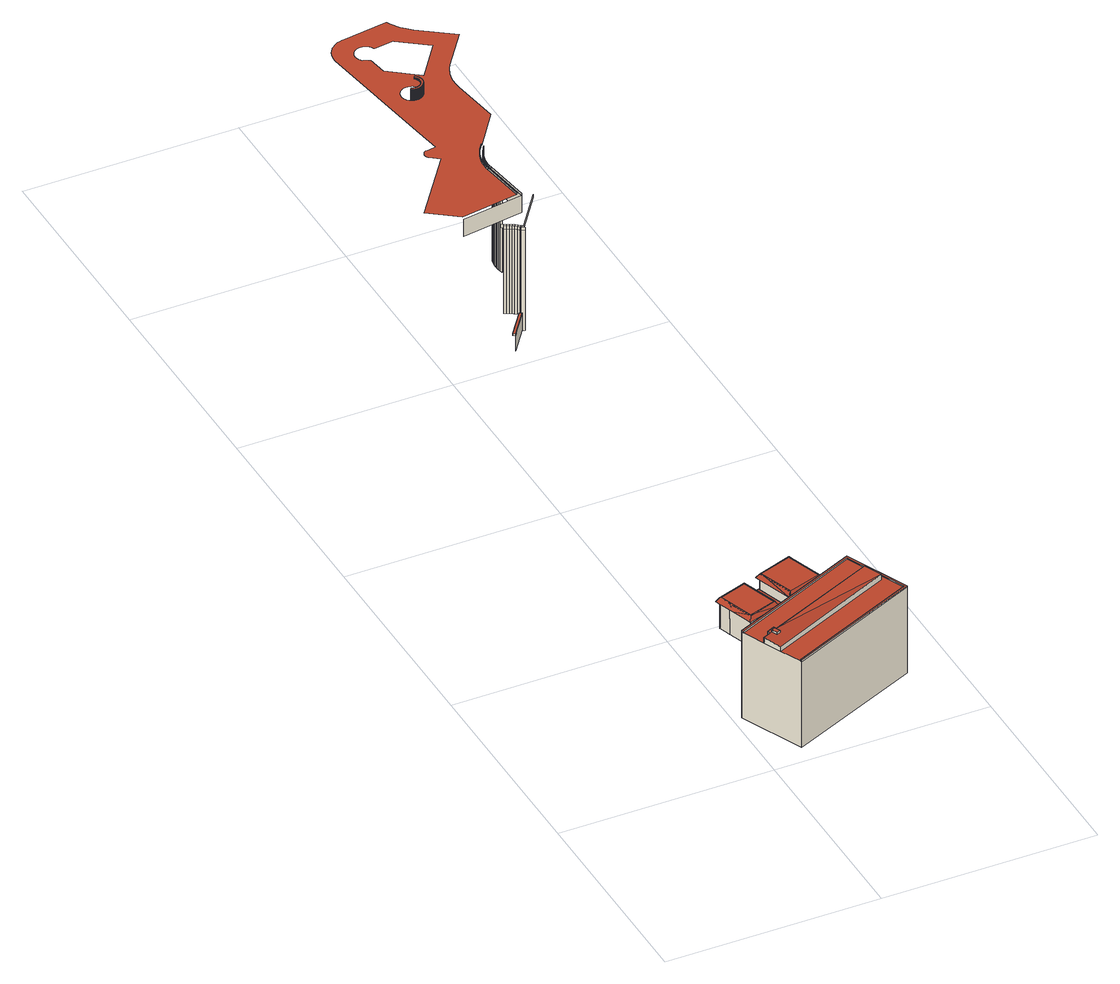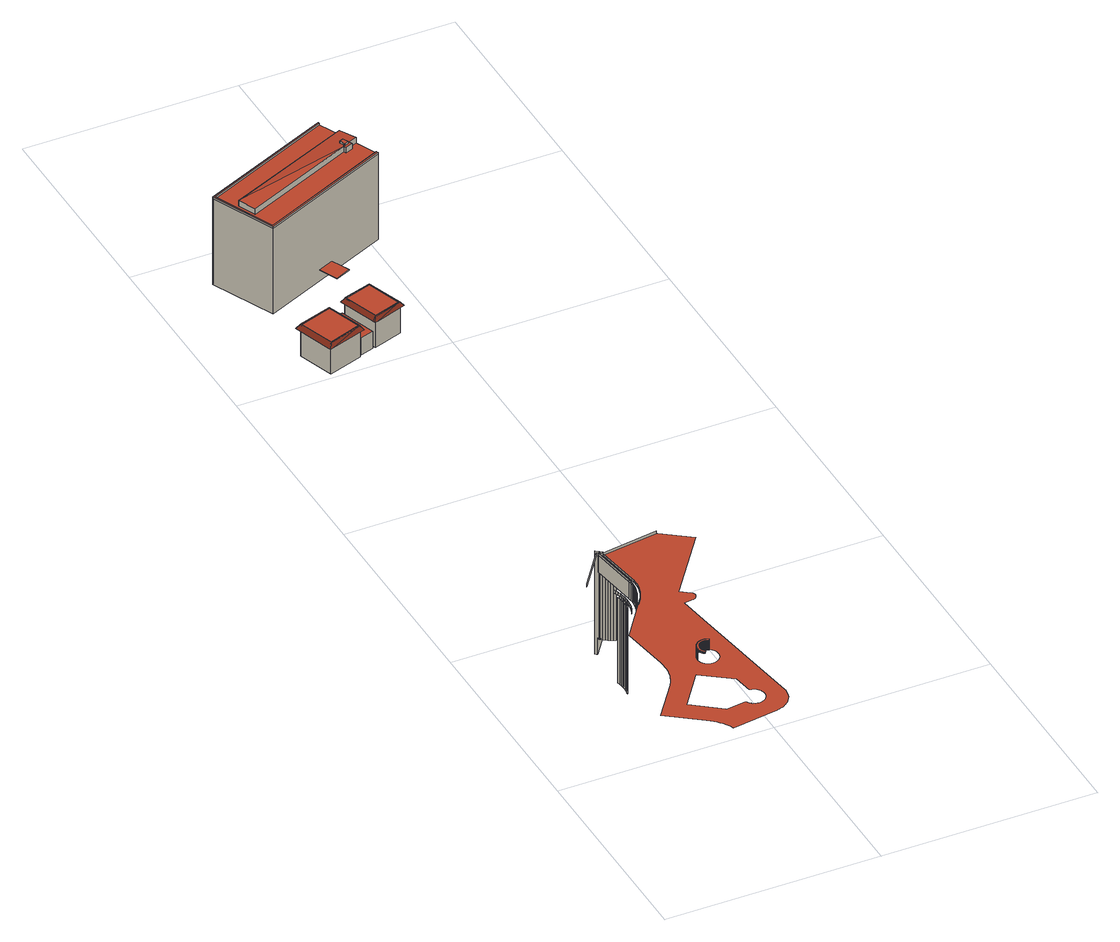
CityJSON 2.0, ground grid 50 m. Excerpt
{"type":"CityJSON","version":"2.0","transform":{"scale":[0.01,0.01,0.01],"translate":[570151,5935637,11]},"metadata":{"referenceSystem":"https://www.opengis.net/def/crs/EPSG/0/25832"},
"CityObjects":{
"building1":{"type":"Building","attributes":{"Grundfläche 2D":"551.224075","Grundhöhe NN":"15.268"},"children":["building1-1","building1-2"],"geometry":[{"type":"MultiSurface","lod":"3","boundaries":[[[0,1,2,3,4,5,6,7,8,9]],[[10,11,12,13,14,15,16,17,18,19,20]],[[21,20,19]],[[22,21,19,23]],[[24,19,18]],[[25,26,22,23,27,28,15,14]],[[29,30,31,32,33,34,35,36,37,38,39,40,41]],[[42,5,4,43]],[[42,44,6,5]],[[44,45,7,6]],[[45,46,47,32,0,9,8,7]],[[32,31,1,0]],[[2,1,31,30]],[[3,2,30,29]],[[29,43,4,3]],[[18,17,41,40]],[[40,39,24,18]],[[19,24,39,38]],[[38,37,23,19]],[[37,36,27,23]],[[36,35,28,27]],[[35,34,15,28]],[[34,33,16,15]],[[33,41,17,16]],[[42,43,48,49]],[[44,42,49,50]],[[44,50,51,45]],[[52,48,43,29,41,33,32,47,46,45,51,53]],[[52,53,51,50,49,48]]],"semantics":{"surfaces":[{"type":"RoofSurface"},{"type":"WallSurface"},{"type":"GroundSurface"}],"values":[0,0,0,0,0,0,0,1,1,1,1,1,1,1,1,1,1,1,1,1,1,1,1,1,1,1,1,1,2]}}]},
"building1-1":{"type":"BuildingInstallation","parents":["building1"],"geometry":[{"type":"MultiSurface","lod":"3","boundaries":[[[54,55,56,57]],[[57,56,26,25]],[[13,54,57,25,14]],[[11,10,55,54,13,12]],[[56,55,10,20]],[[56,21,22,26]],[[20,21,56]]],"semantics":{"surfaces":[{"type":"RoofSurface"},{"type":"WallSurface"}],"values":[0,1,1,1,1,1,1]}}]},
"building1-2":{"type":"BuildingInstallation","parents":["building1"],"geometry":[{"type":"MultiSurface","lod":"3","boundaries":[[[58,59,60,61]],[[62,63,61,60]],[[63,64,58,61]],[[64,65,59,58]],[[65,62,60,59]],[[65,64,63,62]]],"semantics":{"surfaces":[{"type":"RoofSurface"},{"type":"WallSurface"},{"type":"OuterCeilingSurface"}],"values":[0,1,1,1,1,2]}}]},
"building2":{"type":"Building","attributes":{"Grundfläche 2D":"171.367853","Grundhöhe NN":"14.722"},"geometry":[{"type":"MultiSurface","lod":"3","boundaries":[[[66,67,68,69]],[[70,71,72,73,74,75]],[[75,74,76,77,70]],[[71,78,73,72]],[[71,79,80,81,82,78,83]],[[78,71,83]],[[84,85,86,70,77,76]],[[87,86,85,88,89]],[[90,91,92,86,87,89]],[[79,86,92,91,81,80]],[[93,94,95,96]],[[97,98,99,100,101,102,103,104]],[[105,106,99,98,107,108]],[[109,104,103,102,110,111]],[[112,109,111,110,113,114]],[[115,109,112,114,116,117,118,119]],[[107,120,115,119,118,121,108]],[[122,123,124,125,126,127]],[[70,86,94,93]],[[95,94,86,79]],[[96,71,70,93]],[[79,71,96,95]],[[109,115,120,124,123]],[[109,123,122,104]],[[127,97,104,122]],[[66,69,128,129]],[[67,66,129,130]],[[68,67,130,131]],[[69,68,131,128]],[[132,133,134,135,80,136,137,92,138,139,140,141]],[[142,143,144,72,83,145,146,135,134,147]],[[83,72,83,145]],[[148,149,75,150,144,143,151]],[[77,149,148]],[[152,153,154]],[[77,148,155,156,157,152,154,153,154,158,159,160]],[[161,152,157]],[[162,161,162,163]],[[163,164,163,162]],[[164,165,164,163]],[[87,166,167]],[[163,162,161,157,168,169,170,171,172,140,139,87,167,164]],[[166,165,167]],[[164,167,165]],[[169,163,164,165,167,171,170]],[[156,159,158,154,161,162,163,169,168,157]],[[154,153,161]],[[153,152,161]],[[173,174,175,119,176,177,178,179,180]],[[120,175,174,181,182,183,184,97,127,124]],[[185,186,184,183,187]],[[188,189,179,178,112,111,190,103,185,187,191]],[[130,129,128,131]],[[142,147,134,133,132,141,140,172,171,170,169,168,157,156,155,148,151,143]],[[174,173,180,179,189,188,191,187,183,182,181]],[[144,150,75,74,73]],[[72,144,73]],[[74,75,149,76]],[[149,77,76]],[[77,160,158,154,85,84,76]],[[165,166,167,87,89,88,85,164]],[[153,85,154]],[[161,85,152]],[[85,153,152]],[[162,85,161]],[[163,85,162]],[[164,85,163]],[[87,139,138,92,90,89]],[[90,137,91]],[[90,92,137]],[[136,80,81,91,137]],[[81,80,135,146,145,83,72,73,78,82]],[[98,97,184,186,185,102,101,100,99]],[[105,107,98,99,106]],[[103,190,111,110,102]],[[102,185,103]],[[111,112,114,113,110]],[[116,114,112,178,177,176,119,118,117]],[[175,121,118,119]],[[121,105,108]],[[121,175,105]],[[175,107,105]],[[107,175,120]],[[127,126,125,124]]],"semantics":{"surfaces":[{"type":"RoofSurface"},{"type":"WallSurface"},{"type":"GroundSurface"}],"values":[0,0,0,0,0,0,0,0,0,0,0,0,0,0,0,0,0,0,1,1,1,1,1,1,1,1,1,1,1,1,1,1,1,1,1,1,1,1,1,1,1,1,1,1,1,1,1,1,1,1,1,1,2,2,2,0,0,0,0,0,0,0,0,0,0,0,0,0,0,0,0,0,0,0,0,0,0,0,0,0,0,0,0,0]}}]},
"building3":{"type":"Building","attributes":{"Grundfläche 2D":"3471.027992","Grundhöhe NN":"11.760"},"children":["building3-1","building3-2"],"geometry":[{"type":"MultiSurface","lod":"3","boundaries":[[[192,193,194,195]],[[196,197,198,199]],[[200,201,202,203]],[[196,204,205,197]],[[206,194,193,207]],[[208,209,210,206,207,211,212,213]],[[197,214,215,198]],[[197,205,216,214]],[[217,208,213,218]],[[219,220,221,222]],[[214,223,224,215]],[[214,216,225,223]],[[226,227,217,218,228,229]],[[223,230,231,224]],[[223,225,232,230]],[[233,234,235,226,229,236,237,238]],[[239,233,238,240]],[[230,241,242,231]],[[230,232,243,241]],[[240,244,245,239]],[[246,245,244,247]],[[241,248,249,250,251,242]],[[252,249,248,241,243,253,254]],[[247,255,256,246]],[[249,257,258,250]],[[259,260,257,249,252,254]],[[261,256,255,262]],[[263,261,262,264]],[[265,266,267,257,260,259,200,203,268]],[[257,267,266,269,270,258]],[[271,272,263,264,273,274]],[[275,276,271,274,277,278]],[[279,275,278,280]],[[279,280,281,282,283,284]],[[285,286,287,288]],[[222,289,290,291]],[[222,221,292,289]],[[293,287,286,294]],[[294,295,296,293]],[[296,295,297,298]],[[298,297,299,300,301,302]],[[289,303,304,290]],[[289,292,305,303]],[[301,300,306,307]],[[303,308,309,304]],[[303,305,310,308]],[[307,306,311,312,313,314]],[[308,315,316,317,318,309]],[[316,315,308,310,319,320]],[[316,321,322,323,324,317]],[[322,321,316,320,325,326]],[[313,312,327,328,329,330]],[[322,331,332,323]],[[322,326,333,331]],[[334,335,336,337,338,339]],[[336,340,341,342,343,337]],[[344,334,339,345]],[[341,346,347,348,349,342]],[[350,351,344,345,352,353]],[[354,329,328,355,356,357,358,359]],[[331,360,361,332]],[[362,363,350,353,364,365]],[[331,333,366,360]],[[367,368,362,365,369,370]],[[360,366,371,366]],[[372,358,357,373]],[[360,374,375,361]],[[376,377,367,370,378,379]],[[360,366,380,374]],[[372,373,381,382,383,384]],[[385,386,387,388]],[[388,389,390,391,392,393]],[[390,389,388,387,394,395]],[[396,397,376,379,398,399]],[[390,400,401,402,403,391]],[[401,400,390,395,404,405]],[[374,406,407,375]],[[408,383,382,409]],[[401,410,411,412,413,402]],[[411,410,401,405,414,415]],[[374,380,416,406]],[[396,399,417,418,419,420]],[[411,421,422,423,424,412]],[[422,421,411,415,425,426]],[[427,428,429,408,409,430,431,432]],[[406,433,434,407]],[[435,436,437,423,422,438]],[[435,438,422,426,439,440]],[[419,418,441,442,443,444]],[[406,416,445,433]],[[435,446,447,448,449,436]],[[447,446,435,440,450,451]],[[443,442,452,453,454,455]],[[456,457,458,427,432,459,460,461]],[[433,462,463,434]],[[433,445,464,462]],[[447,465,466,467,468,448]],[[466,465,447,451,469,470]],[[454,453,471,472,473,474]],[[462,475,476,463]],[[477,478,479,456,461,480,481,482]],[[462,464,483,475]],[[484,477,482,485]],[[486,487,473,472,488,489]],[[475,490,491,476]],[[475,483,492,490]],[[493,494,484,485,495,496]],[[497,493,496,498]],[[490,499,500,491]],[[490,492,501,499]],[[498,502,503,497]],[[504,505,506,507,508,509]],[[504,509,510,511]],[[512,513,514,515,516,517,518,519,520,521,522,523,524,525,526,527,528,529,530,531,532,533,534,535,536,537,538,539,540,541,542,543,544,545,546,547,548,549,550,551,552,553,554,555,556,557,558,559,560,561,562,563,564,565,566,567,288,287,293,296,298,302,301,307,314,313,330,329,354,359,358,372,384,383,408,429,428,427,458,457,456,479,478,477,484,494,493,497,503,568,569,570,571,572,573,574,575,576,577,578,579,580,581,582,583,584,585,586,587,588,589,590,591,592,593,594,595,596,597,598,599,600,601,602,603,604,605,606,607,608,609,610,611,612,613,614,615,616,617,618,619,620,621,622,623,624,625],[626,627,628,629,630,631,632,633,634,635,636,637,638,639,640,641,642,643,644,645,646,647,648,649,650,651,652,653,654,655,656,657,658,659,660,661,662,663,664,665,666,667,668,669,670,671,672,673,674,675,676,677,678,679,680,681,682,683,684,685,686,687,688,689,690,691,692,693,694,695,696,697,698,699,700,701,702,703,704,705,706,707,708,709,710,711,712,713,714,715,716,717,718,719,720,721,722,723,724,725,726,727,728,729,730,731,732,733,734,735,736,737,738,739,740,741,742,743,744,745,746,747,748,749,750,751,752,753,754,755,756,757,758,759,760,761,762,763,764,765,766,767,768,769,770,771,772,773,774,775,776],[777,778,779,780,781,782,783,784,785,786,787,788,789,790,791,792,793,794,795,796,797,798,799,800,801,802,803,804,805,806,807,808,809,810,811,812,813,814,815,816,817,818,819,820,821,822,823,824,825,826,827,828,829,830,831,832,833,834,835,836,837,838,839,840,841,842,843,844,845,846,847,848,849,850,851,852,853,854,855,856,857,858,859,860,861,862,863,864,865,866,867,868,869,870,871,872,873,874,875,876,877,878,879,880,881,882,883,884,885,886,887,888,510,509,508,507,889,890,891,892,893,894,895,896,897,898,899,900,901,902,903,904,905,906,907,908,909,910,911,912,913,914,915,916,917,918,919,920,921,922,923,924,925,926,927,928,929,930,931,932,933,934,935,936,937,938,939,940,941,942,943,944,945,946,947,948,949,950,951,952,953,954,955,956,957,958,959,960,961,962,963,964,965,966,967,968,969,970,971,972]],[[511,510,888,973]],[[973,888,887,974]],[[974,887,886,975]],[[975,886,885,976]],[[976,885,884,977]],[[978,979,977,884,883,882]],[[978,882,881,980]],[[980,881,880,981]],[[981,880,879,982]],[[982,879,878,983]],[[983,878,877,984]],[[984,877,876,985]],[[985,876,875,986]],[[986,875,874,987]],[[871,988,989,990,987,874,873,872]],[[988,871,870,991]],[[992,993,991,870,869,868]],[[994,995,992,868,867,866]],[[996,997,994,866,865,864]],[[996,864,863,998]],[[998,863,862,999]],[[999,862,861,1000]],[[1001,1002,1000,861,860,859]],[[1001,859,858,1003]],[[1003,858,857,1004]],[[1004,857,856,1005]],[[1005,856,855,1006]],[[1007,1008,1006,855,854,853]],[[1007,853,852,1009]],[[1009,852,851,1010]],[[1010,851,850,1011]],[[1011,850,849,1012]],[[1012,849,848,1013]],[[1013,848,847,1014]],[[1015,1016,1014,847,846,845]],[[1017,1018,1015,845,844,843]],[[1019,1020,1017,843,842,841]],[[1019,841,840,1021]],[[1021,840,839,1022]],[[1022,839,838,1023]],[[1023,838,837,1024]],[[1024,837,836,1025]],[[1025,836,835,1026]],[[1026,835,834,1027]],[[1027,834,833,1028]],[[1028,833,832,1029]],[[1029,832,831,1030]],[[1030,831,830,1031]],[[1031,830,829,1032]],[[1032,829,828,1033]],[[1033,828,827,1034]],[[1034,827,826,1035]],[[1035,826,825,1036]],[[1037,1038,1036,825,824,823]]],"semantics":{"surfaces":[{"type":"WallSurface"},{"type":"RoofSurface"}],"values":[0,0,0,0,0,0,0,0,0,0,0,0,0,0,0,0,0,0,0,0,0,0,0,0,0,0,0,0,0,0,0,0,0,0,0,0,0,0,0,0,0,0,0,0,0,0,0,0,0,0,0,0,0,0,0,0,0,0,0,0,0,0,0,0,0,0,0,0,0,0,0,0,0,0,0,0,0,0,0,0,0,0,0,0,0,0,0,0,0,0,0,0,0,0,0,0,0,0,0,0,0,0,0,0,0,0,0,0,0,0,0,0,0,1,0,0,0,0,0,0,0,0,0,0,0,0,0,0,0,0,0,0,0,0,0,0,0,0,0,0,0,0,0,0,0,0,0,0,0,0,0,0,0,0,0,0,0,0,0,0,0,0,0,0,0,0,0,0]}}]},
"building3-1":{"type":"BuildingInstallation","parents":["building3"],"geometry":[{"type":"MultiSurface","lod":"3","boundaries":[[[1039,1040,1041,1042,260,252,1043,1044]],[[200,259,260,1042]],[[260,259,254,252]],[[252,254,253,1043]],[[253,1045,1044,1043]],[[1039,1044,1045,1046]],[[1039,1046,1047,1040]],[[1047,201,200,1042,1041,1040]]],"semantics":{"surfaces":[{"type":"RoofSurface"},{"type":"WallSurface"}],"values":[0,1,1,1,1,1,1,1]}}]},
"building3-2":{"type":"BuildingInstallation","parents":["building3"],"geometry":[{"type":"MultiSurface","lod":"3","boundaries":[[[1048,1049,1050,1051,1052,1053,1054,1055,1056,1057,1058,1059,1060,1061,1062,1063,1064,1065,1066,1067,1068,1069,1070,1071,1072,1073,1074,1075,1076,1077,1078,1079,1080,1081,1082,1083,1084,1085,1086,1087,1088,1089,1090,1091,1092,1093,1094,1095,1096,1097,1098,1099,1100,1101,1102,1103,1104,1105,1106,1107,1108,1109,1110,1111,1112,1113,1114,1115,1116,1117,1118,1119,1120,1121,1122,1123,1124,1125,1126,1127,1128,1129,1130,1131,1132,1133,1134,1135,1136,1137,1138,1139,1140,1141,1142,1143,1144,1145,1146,1147,1148,1149,1150,1151,1152,1153,1154,1155,1156,1157,1158,1159,1160,1161,1162,1163,1164,1165,1166,1167,1168,1169,1170,1171,1172,1173,1174,1175,1176,1177,1178,1179,1180,1181,1182,1183,1184,1185,1186,1187,1188,1189,1190,1191,1192]],[[1143,1142,1193,1194]],[[1144,1143,1194,1195]],[[1145,1144,1195,1196]],[[1146,1145,1196,1197]],[[1147,1146,1197,1198]],[[1148,1147,1198,1199]],[[1149,1148,1199,1200]],[[1150,1149,1200,1201]],[[1151,1150,1201,1202]],[[1152,1151,1202,1203]],[[1153,1152,1203,1204]],[[1204,1205,1153]],[[1154,1153,1205,1206]],[[1155,1154,1206,1207]],[[1156,1155,1207,1208]],[[1157,1156,1208,1209]],[[1158,1157,1209,1210]],[[1159,1158,1210,1211]],[[1160,1159,1211,1212]],[[1161,1160,1212,1213]],[[1213,1214,1161]],[[1162,1161,1214,1215]],[[1163,1162,1215,1216]],[[1164,1163,1216,1217]],[[1165,1164,1217,1218]],[[1166,1165,1218,1219]],[[1167,1166,1219,1220,1221]],[[1168,1167,1221,1222]],[[1169,1168,1222,1223]],[[1170,1169,1223,1224]],[[1171,1170,1224,1225]],[[1172,1171,1225,1226]],[[1173,1172,1226,1227]],[[1174,1173,1227,1228]],[[1175,1174,1228,1229]],[[1176,1175,1229,1230]],[[1177,1176,1230,1231]],[[1178,1177,1231,1232]],[[1232,1233,1178]],[[1179,1178,1233,1234]],[[1180,1179,1234,1235]],[[1181,1180,1235,1236]],[[1182,1181,1236,1237]],[[1183,1182,1237,1238]],[[1184,1183,1238,1239]],[[1185,1184,1239,1240]],[[1186,1185,1240,1241]],[[1241,1242,1186]],[[1187,1186,1242,1243]],[[1243,1244,1187]],[[1188,1187,1244,1245]],[[1188,1245,1246,1189]],[[506,505,504,1192,1191,1190]],[[504,511,1048,1192]],[[511,973,1049,1048]],[[973,974,1050,1049]],[[974,975,1051,1050]],[[975,976,1052,1051]],[[976,977,1053,1052]],[[977,979,978,1055,1054,1053]],[[978,980,1056,1055]],[[980,981,1057,1056]],[[981,982,1058,1057]],[[982,983,1059,1058]],[[983,984,1060,1059]],[[984,985,1061,1060]],[[985,986,1062,1061]],[[986,987,1063,1062]],[[987,990,989,988,1066,1065,1064,1063]],[[988,991,1067,1066]],[[991,993,992,1069,1068,1067]],[[992,995,994,1071,1070,1069]],[[994,997,996,1073,1072,1071]],[[996,998,1074,1073]],[[998,999,1075,1074]],[[999,1000,1076,1075]],[[1000,1002,1001,1078,1077,1076]],[[1001,1003,1079,1078]],[[1003,1004,1080,1079]],[[1004,1005,1081,1080]],[[1005,1006,1082,1081]],[[1006,1008,1007,1084,1083,1082]],[[1007,1009,1085,1084]],[[1009,1010,1086,1085]],[[1010,1011,1087,1086]],[[1011,1012,1088,1087]],[[1012,1013,1089,1088]],[[1013,1014,1090,1089]],[[1014,1016,1015,1092,1091,1090]],[[1015,1018,1017,1094,1093,1092]],[[1017,1020,1019,1096,1095,1094]],[[1019,1021,1097,1096]],[[1021,1022,1098,1097]],[[1022,1023,1099,1098]],[[1023,1024,1100,1099]],[[1024,1025,1101,1100]],[[1025,1026,1102,1101]],[[1026,1027,1103,1102]],[[1027,1028,1104,1103]],[[1028,1029,1105,1104]],[[1029,1030,1106,1105]],[[1030,1031,1107,1106]],[[1031,1032,1108,1107]],[[1032,1033,1109,1108]],[[1033,1034,1110,1109]],[[1034,1035,1111,1110]],[[1035,1036,1112,1111]],[[1036,1038,1037,1114,1113,1112]],[[1037,1247,1248,1116,1115,1114]],[[1248,1249,1117,1116]],[[1249,1250,1118,1117]],[[1250,1251,1252,1120,1119,1118]],[[1252,1253,1254,1122,1121,1120]],[[1254,1255,1256,1124,1123,1122]],[[1256,1257,1125,1124]],[[1257,1258,1126,1125]],[[1258,1259,1127,1126]],[[1259,1260,1261,1129,1128,1127]],[[1261,1262,1263,1131,1130,1129]],[[1263,1264,1265,1133,1132,1131]],[[1265,1266,1134,1133]],[[1266,1267,1135,1134]],[[1267,1268,1269,1137,1136,1135]],[[1269,1270,1271,1139,1138,1137]],[[1271,1272,1273,1141,1140,1139]]],"semantics":{"surfaces":[{"type":"RoofSurface"},{"type":"WallSurface"}],"values":[0,1,1,1,1,1,1,1,1,1,1,1,1,1,1,1,1,1,1,1,1,1,1,1,1,1,1,1,1,1,1,1,1,1,1,1,1,1,1,1,1,1,1,1,1,1,1,1,1,1,1,1,1,1,1,1,1,1,1,1,1,1,1,1,1,1,1,1,1,1,1,1,1,1,1,1,1,1,1,1,1,1,1,1,1,1,1,1,1,1,1,1,1,1,1,1,1,1,1,1,1,1,1,1,1,1,1,1,1,1,1,1,1,1,1,1,1,1,1,1,1,1,1,1,1,1]}}]}
},
"vertices":[
[21,1466,2668],[3089,2820,2668],[3708,1416,2668],[641,63,2668],[657,26,2668],[3761,1396,2668],[3106,2882,2668],[0,1512,2668],[1,1511,2668],[3,1505,2668],[626,985,2764],[556,954,2763],[555,953,2763],[537,945,2763],[481,1071,2773],[438,1052,2773],[242,965,2773],[425,552,2741],[3396,1867,2773],[614,1131,2773],[591,1063,2769],[591,1064,2769],[570,1111,2773],[613,1131,2773],[3218,2281,2773],[477,1078,2773],[567,1118,2773],[584,1197,2773],[409,1117,2773],[641,63,2631],[3708,1416,2631],[3089,2820,2631],[21,1466,2631],[242,965,2631],[438,1052,2631],[409,1117,2631],[584,1197,2631],[613,1131,2631],[614,1131,2631],[3218,2281,2631],[3396,1867,2631],[425,552,2631],[3761,1396,2631],[657,26,2631],[3106,2882,2631],[0,1512,2631],[1,1511,2631],[3,1505,2631],[657,26,427],[3761,1396,427],[3106,2882,427],[0,1512,427],[3,1505,427],[1,1511,427],
[537,945,2816],[626,985,2816],[567,1118,2816],[477,1078,2816],
[1545,2718,733],[1188,2560,733],[1382,2121,733],[1739,2279,733],[1382,2121,713],[1739,2279,713],[1545,2718,713],[1188,2560,713],
[1750,4800,813],[2035,3947,813],[2356,4054,813],[2072,4907,813],[1021,4567,1181],[1681,4783,1181],[1688,4796,1164],[1727,4870,1071],[1659,4847,1071],[1102,4602,1167],[925,4602,1071],[1010,4571,1168],[1747,4809,1071],[1963,3944,1181],[1968,3942,1174],[2051,3900,1071],[1750,4800,1071],[1692,4785,1164],[944,4546,1071],[1091,4107,1071],[1304,3733,1181],[1296,3719,1165],[1229,3693,1071],[1249,3633,1071],[1317,3655,1071],[1985,3878,1071],[1424,3758,1161],[1021,4567,1153],[1304,3733,1153],[1963,3944,1153],[1681,4783,1153],[3198,4369,1183],[3199,4365,1183],[3293,4322,1068],[3269,4393,1068],[2988,5239,1068],[2969,5296,1068],[2923,5217,1169],[2916,5207,1183],[2422,4032,1068],[3221,4298,1068],[2412,4101,1183],[2369,4014,1068],[2130,4938,1183],[2895,5271,1068],[2252,4991,1165],[2117,4946,1166],[2095,5005,1068],[2045,4988,1068],[2134,4928,1183],[2065,4928,1068],[2072,4907,1068],[2346,4082,1068],[2172,4776,1162],[2412,4104,1183],[2356,4054,1068],[2916,5207,1158],[2130,4938,1158],[2412,4104,1158],[2412,4101,1158],[3199,4365,1158],[3198,4369,1158],[2072,4907,372],[1750,4800,372],[2035,3947,372],[2356,4054,372],[1964,3940,372],[1968,3942,372],[1975,3944,372],[1975,3944,1164],[1964,3940,1174],[1715,3856,1168],[1303,3718,1161],[1297,3716,1161],[1297,3716,372],[1303,3718,372],[1688,4796,372],[1687,4799,372],[1687,4799,1159],[1931,4074,1164],[1931,4073,1164],[1692,4785,372],[1010,4571,372],[1010,4571,1167],[1677,4796,1159],[1677,4796,372],[1095,4316,1167],[1095,4318,1167],[1094,4320,1167],[1010,4568,372],[1060,4421,372],[1102,4297,372],[1060,4421,1168],[1060,4421,1167],[1010,4568,1168],[1097,4312,1167],[1102,4297,1167],[1106,4283,1167],[1108,4279,1167],[1131,4210,1167],[1221,3942,1166],[1287,3747,1165],[1107,4282,372],[1108,4280,372],[1118,4250,372],[1287,3747,372],[1296,3719,372],[2122,4924,372],[2400,4100,372],[2400,4100,1162],[2122,4924,1161],[2119,4932,1161],[2115,4945,1161],[2115,4945,372],[2119,4932,372],[2412,4104,372],[3198,4369,372],[3212,4374,372],[3212,4374,1159],[2927,5219,1162],[2984,5050,1161],[2927,5219,372],[2914,5214,372],[2117,4946,372],[2914,5214,1170],[2923,5217,372],
[1771,16354,2724],[1824,16336,2724],[1824,16336,2649],[1771,16354,2649],[1806,16283,2649],[1857,16261,2649],[1857,16261,2724],[1806,16283,2724],[2134,16073,468],[1694,15482,468],[1694,15482,76],[2134,16073,76],[1806,16283,468],[1857,16261,468],[1825,16335,2649],[1825,16335,2724],[1880,16312,2649],[1879,16313,2649],[1827,16334,2649],[1827,16334,2724],[1879,16313,2724],[1880,16312,2724],[1908,16237,2649],[1908,16237,2724],[1908,16237,468],[1882,16312,2649],[1882,16312,2724],[946,16418,3090],[946,16418,2649],[2401,16632,2649],[2401,16632,3090],[1956,16209,2649],[1956,16209,2724],[1956,16209,468],[1934,16286,2649],[1932,16287,2649],[1932,16287,2724],[1934,16286,2724],[2003,16178,2649],[2003,16178,2724],[2003,16178,468],[1986,16257,2649],[1984,16258,2649],[1935,16285,2649],[1935,16285,2724],[1984,16258,2724],[1986,16257,2724],[1987,16256,2649],[1987,16256,2724],[2048,16145,2649],[2048,16145,2724],[2048,16145,468],[2034,16225,2724],[2034,16225,2649],[2037,16223,2649],[2037,16223,2724],[2080,16117,2649],[2091,16108,2649],[2091,16108,2724],[2080,16117,2724],[2091,16108,515],[2080,16117,468],[2091,16108,468],[2082,16189,2724],[2082,16189,2649],[2105,16094,2649],[2105,16094,2724],[2105,16094,468],[2105,16094,515],[2083,16188,2649],[2083,16188,2724],[2084,16187,2649],[2084,16187,2724],[2184,16035,76],[2184,16035,2649],[2145,16064,2649],[2145,16064,76],[2184,16035,2724],[2145,16064,2724],[2128,16150,2649],[2127,16151,2649],[2127,16151,2724],[2128,16150,2724],[2152,16127,2649],[2130,16148,2649],[2130,16148,2724],[2152,16127,2724],[2178,16108,2649],[2178,16108,2724],[2180,16111,2724],[2841,16998,2724],[2841,16998,2649],[2180,16111,2649],[2318,16701,3136],[2166,17740,3136],[2166,17740,3090],[2318,16701,3090],[2239,17740,3090],[2239,17740,3136],[2401,16632,3136],[2239,17740,2649],[2159,17803,3090],[2159,17803,3136],[2156,17866,3136],[2156,17866,3090],[2156,17929,3136],[2156,17929,3090],[2157,17935,3136],[2161,17992,3136],[2161,17992,3090],[2157,17935,3090],[2231,17813,3090],[2231,17813,3136],[2231,17813,2649],[2170,18055,3136],[2170,18055,3090],[2228,17871,3090],[2228,17871,3136],[2228,17871,2649],[2171,18060,3136],[2183,18117,3136],[2183,18117,3090],[2171,18060,3090],[2229,17928,3090],[2229,17929,3090],[2229,17929,3136],[2229,17928,3136],[2229,17928,2649],[2229,17929,2649],[2233,17986,3090],[2233,17988,3090],[2233,17988,3136],[2233,17986,3136],[2233,17986,2649],[2233,17988,2649],[2184,18121,3136],[2200,18177,3136],[2200,18177,3090],[2184,18121,3090],[2241,18045,3090],[2241,18045,3136],[2241,18045,2649],[2369,17598,2649],[2371,17591,2649],[2386,17541,2649],[2386,17541,2724],[2371,17591,2724],[2369,17598,2724],[2389,17534,2649],[2408,17484,2649],[2408,17484,2724],[2389,17534,2724],[2355,17657,2649],[2355,17657,2724],[2410,17479,2649],[2432,17430,2649],[2432,17430,2724],[2410,17479,2724],[2344,17716,2649],[2346,17708,2649],[2346,17708,2724],[2344,17716,2724],[2200,18178,3090],[2200,18178,3136],[2201,18182,3136],[2220,18237,3136],[2220,18237,3090],[2201,18182,3090],[2253,18102,3090],[2253,18102,3136],[2338,17775,2649],[2339,17768,2649],[2339,17768,2724],[2338,17775,2724],[2253,18102,2649],[2335,17836,2649],[2335,17827,2649],[2335,17827,2724],[2335,17836,2724],[2253,18102,76],[2220,18238,3090],[2220,18238,3136],[2269,18159,3090],[2269,18159,3136],[2336,17896,2649],[2336,17887,2649],[2336,17887,2724],[2336,17896,2724],[2269,18159,2649],[2222,18241,3136],[2244,18295,3136],[2244,18295,3090],[2222,18241,3090],[2427,17612,2649],[2427,17612,452],[2414,17663,452],[2414,17663,2649],[2414,17667,2649],[2405,17718,2649],[2405,17718,2724],[2414,17667,2724],[2414,17663,2724],[2414,17667,452],[2405,17718,452],[2341,17955,2649],[2340,17947,2649],[2340,17947,2724],[2341,17955,2724],[2404,17722,2649],[2398,17774,2649],[2398,17774,2724],[2404,17722,2724],[2404,17722,452],[2398,17774,452],[2287,18214,3090],[2287,18214,3136],[2244,18296,3090],[2244,18296,3136],[2398,17778,2649],[2396,17830,2649],[2396,17830,2724],[2398,17778,2724],[2398,17778,452],[2396,17830,452],[2287,18214,2649],[2348,18006,2724],[2349,18015,2724],[2349,18015,2649],[2348,18006,2649],[2396,17835,2649],[2397,17886,2649],[2397,17886,2724],[2396,17835,2724],[2396,17835,452],[2397,17886,452],[2272,18353,3090],[2272,18351,3090],[2246,18299,3090],[2246,18299,3136],[2272,18351,3136],[2272,18353,3136],[2310,18268,3090],[2310,18268,3136],[2401,17942,2649],[2401,17942,2724],[2397,17891,2724],[2397,17891,2649],[2397,17891,452],[2401,17942,452],[2359,18065,2724],[2361,18074,2724],[2361,18074,2649],[2359,18065,2649],[2310,18268,2649],[2402,17947,2649],[2409,17997,2649],[2409,17997,2724],[2402,17947,2724],[2402,17947,452],[2409,17997,452],[2374,18123,2724],[2377,18132,2724],[2377,18132,2649],[2374,18123,2649],[2304,18408,3090],[2303,18406,3090],[2274,18355,3090],[2274,18355,3136],[2303,18406,3136],[2304,18408,3136],[2335,18320,3090],[2335,18320,3136],[2335,18320,2649],[2410,18002,2649],[2420,18052,2649],[2420,18052,2724],[2410,18002,2724],[2410,18002,452],[2420,18052,452],[2393,18180,2724],[2396,18189,2724],[2396,18189,2649],[2393,18180,2649],[2364,18371,3090],[2364,18371,3136],[2338,18461,3090],[2337,18458,3090],[2305,18409,3090],[2305,18409,3136],[2337,18458,3136],[2338,18461,3136],[2364,18371,2649],[2339,18462,3090],[2339,18462,3136],[2419,18244,2649],[2416,18235,2649],[2416,18235,2724],[2419,18244,2724],[2396,18419,3090],[2396,18419,3136],[2396,18419,2649],[2376,18511,3090],[2374,18508,3090],[2374,18508,3136],[2376,18511,3136],[2377,18512,3090],[2377,18512,3136],[2431,18466,3090],[2431,18466,3136],[2431,18466,2649],[2417,18559,3136],[2417,18559,3090],[1808,20616,3336],[1807,20617,3336],[1804,20619,3336],[1804,20619,3090],[1807,20617,3090],[1808,20616,3090],[1809,20615,3090],[1809,20615,3336],[1109,22903,3090],[1090,22874,3090],[1073,22845,3090],[1058,22814,3090],[1045,22783,3090],[1034,22750,3090],[1026,22718,3090],[1019,22684,3090],[1014,22651,3090],[1011,22617,3090],[1011,22583,3090],[1012,22550,3090],[1444,19610,3090],[1544,18930,3090],[1320,18897,3090],[1316,18897,3090],[1308,18895,3090],[1301,18892,3090],[1293,18890,3090],[1285,18886,3090],[1278,18882,3090],[1271,18878,3090],[1265,18874,3090],[1258,18868,3090],[1252,18863,3090],[1247,18857,3090],[1241,18851,3090],[1236,18844,3090],[1232,18838,3090],[1228,18830,3090],[1224,18823,3090],[1221,18816,3090],[1219,18808,3090],[1216,18800,3090],[1215,18792,3090],[1214,18784,3090],[1213,18776,3090],[1213,18768,3090],[1213,18760,3090],[1214,18751,3090],[1216,18743,3090],[1217,18736,3090],[1220,18728,3090],[1223,18720,3090],[1226,18713,3090],[1230,18706,3090],[1234,18699,3090],[1238,18694,3090],[1239,18692,3090],[1244,18686,3090],[1249,18680,3090],[1255,18674,3090],[1263,18667,3090],[1467,18516,3090],[322,16980,3090],[964,16502,3090],[2423,18565,3090],[3074,19439,3090],[3015,19841,3090],[2904,20596,3090],[2902,20609,3090],[2901,20610,3090],[2901,20613,3090],[2894,20676,3090],[2894,20677,3090],[2894,20681,3090],[2891,20744,3090],[2891,20745,3090],[2891,20749,3090],[2892,20812,3090],[2892,20813,3090],[2892,20817,3090],[2897,20880,3090],[2898,20885,3090],[2906,20947,3090],[2907,20952,3090],[2920,21014,3090],[2921,21018,3090],[2938,21079,3090],[2940,21084,3090],[2960,21143,3090],[2962,21148,3090],[2986,21206,3090],[2988,21211,3090],[3016,21267,3090],[3019,21272,3090],[3049,21326,3090],[3052,21330,3090],[3082,21375,3090],[3721,22233,3090],[2946,22805,3090],[2819,22913,3090],[2773,22958,3090],[2730,23005,3090],[2729,23006,3090],[2689,23056,3090],[2652,23109,3090],[2618,23164,3090],[2588,23221,3090],[2561,23280,3090],[2559,23287,3090],[1465,23126,3090],[1443,23122,3090],[1410,23114,3090],[1377,23104,3090],[1345,23092,3090],[1314,23078,3090],[1284,23062,3090],[1255,23044,3090],[1227,23025,3090],[1201,23004,3090],[1175,22981,3090],[1152,22956,3090],[1130,22930,3090],[1514,22653,3090],[1516,22654,3090],[1525,22663,3090],[1526,22664,3090],[1536,22674,3090],[1537,22675,3090],[1548,22683,3090],[1549,22684,3090],[1560,22692,3090],[1562,22692,3090],[1573,22699,3090],[1575,22700,3090],[1586,22707,3090],[1588,22707,3090],[1600,22713,3090],[1602,22713,3090],[1614,22718,3090],[1616,22719,3090],[1629,22722,3090],[1630,22723,3090],[1643,22726,3090],[1645,22726,3090],[1658,22729,3090],[1660,22729,3090],[1673,22730,3090],[1675,22730,3090],[1688,22731,3090],[1690,22731,3090],[1703,22731,3090],[1705,22731,3090],[1718,22730,3090],[1720,22729,3090],[1733,22728,3090],[1735,22727,3090],[1748,22724,3090],[1750,22724,3090],[1762,22720,3090],[1764,22720,3090],[1777,22716,3090],[1791,22710,3090],[1792,22709,3090],[1804,22703,3090],[1806,22702,3090],[1817,22696,3090],[1819,22695,3090],[1830,22687,3090],[1831,22686,3090],[1840,22680,3090],[1841,22679,3090],[1843,22677,3090],[1854,22668,3090],[1855,22667,3090],[1864,22658,3090],[1866,22657,3090],[1874,22647,3090],[1876,22646,3090],[1884,22635,3090],[1885,22634,3090],[1893,22623,3090],[1894,22621,3090],[1901,22610,3090],[1901,22608,3090],[1908,22597,3090],[1908,22595,3090],[1914,22583,3090],[1914,22581,3090],[1919,22569,3090],[1920,22567,3090],[1921,22563,3090],[1923,22563,3090],[2385,22631,3090],[2402,22618,3090],[3059,22128,3090],[2430,21283,3090],[1756,21785,3090],[1688,22248,3090],[1687,22251,3090],[1682,22251,3090],[1681,22251,3090],[1668,22252,3090],[1666,22252,3090],[1653,22254,3090],[1651,22254,3090],[1638,22257,3090],[1636,22257,3090],[1623,22261,3090],[1621,22261,3090],[1609,22266,3090],[1607,22266,3090],[1595,22271,3090],[1593,22272,3090],[1581,22278,3090],[1580,22279,3090],[1568,22285,3090],[1567,22286,3090],[1556,22293,3090],[1554,22294,3090],[1553,22295,3090],[1543,22302,3090],[1542,22304,3090],[1532,22312,3090],[1530,22313,3090],[1521,22322,3090],[1520,22324,3090],[1511,22334,3090],[1509,22335,3090],[1501,22345,3090],[1500,22347,3090],[1492,22358,3090],[1491,22359,3090],[1484,22370,3090],[1483,22372,3090],[1477,22384,3090],[1476,22385,3090],[1471,22397,3090],[1470,22399,3090],[1466,22411,3090],[1465,22413,3090],[1461,22426,3090],[1460,22428,3090],[1457,22440,3090],[1457,22442,3090],[1455,22455,3090],[1454,22457,3090],[1453,22470,3090],[1453,22472,3090],[1452,22485,3090],[1452,22487,3090],[1452,22489,3090],[1452,22502,3090],[1452,22504,3090],[1453,22517,3090],[1454,22519,3090],[1455,22532,3090],[1456,22534,3090],[1458,22547,3090],[1459,22549,3090],[1462,22562,3090],[1463,22563,3090],[1467,22576,3090],[1468,22577,3090],[1473,22590,3090],[1474,22591,3090],[1480,22603,3090],[1481,22605,3090],[1487,22616,3090],[1488,22618,3090],[1495,22629,3090],[1497,22630,3090],[1505,22641,3090],[1506,22642,3090],[1961,21059,3090],[1975,21058,3090],[1976,21057,3090],[1989,21054,3090],[1991,21054,3090],[2004,21050,3090],[2006,21050,3090],[2018,21046,3090],[2020,21045,3090],[2032,21040,3090],[2034,21039,3090],[2046,21033,3090],[2047,21032,3090],[2059,21026,3090],[2060,21025,3090],[2071,21017,3090],[2073,21016,3090],[2083,21008,3090],[2085,21007,3090],[2090,21003,3090],[2094,21000,3090],[2095,20999,3090],[2096,20997,3090],[2106,20988,3090],[2107,20987,3090],[2116,20977,3090],[2117,20976,3090],[2125,20965,3090],[2126,20964,3090],[2134,20953,3090],[2135,20951,3090],[2142,20940,3090],[2143,20938,3090],[2149,20927,3090],[2150,20925,3090],[2155,20913,3090],[2161,20899,3090],[2161,20897,3090],[2165,20884,3090],[2165,20883,3090],[2169,20870,3090],[2169,20868,3090],[2171,20855,3090],[2171,20853,3090],[2173,20840,3090],[2173,20838,3090],[2173,20825,3090],[2173,20811,3090],[2173,20810,3090],[2172,20796,3090],[2172,20795,3090],[2170,20781,3090],[2170,20780,3090],[2167,20767,3090],[2167,20765,3090],[2163,20752,3090],[2163,20750,3090],[2159,20738,3090],[2158,20736,3090],[2153,20724,3090],[2152,20722,3090],[2146,20710,3090],[2146,20709,3090],[2139,20697,3090],[2138,20696,3090],[2131,20684,3090],[2130,20683,3090],[2122,20672,3090],[2121,20671,3090],[2112,20661,3090],[2111,20659,3090],[2102,20650,3090],[2101,20649,3090],[2091,20639,3090],[2089,20638,3090],[2079,20630,3090],[2078,20629,3090],[2067,20621,3090],[2065,20620,3090],[2054,20613,3090],[2053,20612,3090],[2041,20606,3090],[2039,20605,3090],[2027,20600,3090],[2025,20599,3090],[2011,20594,3090],[1998,20590,3090],[1997,20589,3090],[1984,20586,3090],[1982,20586,3090],[1969,20583,3090],[1967,20583,3090],[1954,20582,3090],[1952,20582,3090],[1939,20581,3090],[1937,20581,3090],[1924,20581,3090],[1922,20581,3090],[1909,20582,3090],[1907,20582,3090],[1894,20584,3090],[1892,20584,3090],[1879,20587,3090],[1878,20587,3090],[1865,20591,3090],[1863,20591,3090],[1850,20596,3090],[1849,20596,3090],[1836,20601,3090],[1835,20602,3090],[1823,20608,3090],[1821,20609,3090],[1797,20624,3090],[1795,20625,3090],[1785,20633,3090],[1783,20633,3090],[1773,20642,3090],[1772,20643,3090],[1762,20653,3090],[1761,20654,3090],[1752,20664,3090],[1751,20665,3090],[1743,20675,3090],[1742,20677,3090],[1734,20688,3090],[1733,20689,3090],[1726,20700,3090],[1725,20702,3090],[1719,20714,3090],[1718,20715,3090],[1712,20727,3090],[1712,20729,3090],[1706,20743,3090],[1702,20756,3090],[1702,20758,3090],[1699,20771,3090],[1698,20772,3090],[1696,20787,3090],[1694,20800,3090],[1694,20802,3090],[1694,20815,3090],[1693,20817,3090],[1693,20819,3090],[1694,20832,3090],[1694,20834,3090],[1695,20847,3090],[1695,20849,3090],[1697,20862,3090],[1697,20864,3090],[1700,20877,3090],[1700,20879,3090],[1704,20892,3090],[1705,20893,3090],[1709,20906,3090],[1709,20907,3090],[1715,20920,3090],[1715,20921,3090],[1721,20933,3090],[1722,20935,3090],[1729,20946,3090],[1730,20948,3090],[1737,20959,3090],[1738,20960,3090],[1746,20971,3090],[1747,20972,3090],[1756,20983,3090],[1757,20984,3090],[1766,20993,3090],[1768,20995,3090],[1778,21004,3090],[1779,21004,3090],[1789,21013,3090],[1791,21014,3090],[1802,21022,3090],[1803,21022,3090],[1814,21029,3090],[1816,21030,3090],[1828,21037,3090],[1829,21037,3090],[1842,21043,3090],[1843,21043,3090],[1856,21048,3090],[1857,21049,3090],[1870,21053,3090],[1872,21053,3090],[1885,21056,3090],[1886,21056,3090],[1900,21059,3090],[1901,21059,3090],[1915,21060,3090],[1916,21060,3090],[1930,21061,3090],[1931,21061,3090],[1945,21061,3090],[1946,21061,3090],[1960,21060,3090],[1821,20609,3336],[1823,20608,3336],[1835,20602,3336],[1836,20601,3336],[1849,20596,3336],[1863,20591,3336],[1850,20596,3336],[1865,20591,3336],[1878,20587,3336],[1879,20587,3336],[1892,20584,3336],[1894,20584,3336],[1907,20582,3336],[1909,20582,3336],[1922,20581,3336],[1939,20581,3336],[1937,20581,3336],[1924,20581,3336],[1952,20582,3336],[1967,20583,3336],[1954,20582,3336],[1982,20586,3336],[1969,20583,3336],[1997,20589,3336],[1984,20586,3336],[1998,20590,3336],[2011,20594,3336],[2025,20599,3336],[2039,20605,3336],[2027,20600,3336],[2041,20606,3336],[2053,20612,3336],[2054,20613,3336],[2065,20620,3336],[2078,20629,3336],[2067,20621,3336],[2079,20630,3336],[2089,20638,3336],[2091,20639,3336],[2101,20649,3336],[2102,20650,3336],[2111,20659,3336],[2121,20671,3336],[2112,20661,3336],[2130,20683,3336],[2122,20672,3336],[2138,20696,3336],[2131,20684,3336],[2139,20697,3336],[2146,20709,3336],[2146,20710,3336],[2152,20722,3336],[2153,20724,3336],[2158,20736,3336],[2159,20738,3336],[2163,20750,3336],[2163,20752,3336],[2167,20765,3336],[2167,20767,3336],[2170,20780,3336],[2170,20781,3336],[2172,20795,3336],[2172,20796,3336],[2173,20810,3336],[2173,20825,3336],[2173,20811,3336],
[1634,15520,515],[1690,15478,515],[1694,15482,515],[2134,16073,515],[2080,16117,515],[2078,16114,515],[2078,16114,468],[1634,15520,468],[1690,15478,468],
[1809,20615,3371],[1821,20609,3371],[1823,20608,3371],[1835,20602,3371],[1836,20601,3371],[1849,20596,3371],[1850,20596,3371],[1863,20591,3371],[1865,20591,3371],[1878,20587,3371],[1879,20587,3371],[1892,20584,3371],[1894,20584,3371],[1907,20582,3371],[1909,20582,3371],[1922,20581,3371],[1924,20581,3371],[1937,20581,3371],[1939,20581,3371],[1952,20582,3371],[1954,20582,3371],[1967,20583,3371],[1969,20583,3371],[1982,20586,3371],[1984,20586,3371],[1997,20589,3371],[1998,20590,3371],[2011,20594,3371],[2025,20599,3371],[2027,20600,3371],[2039,20605,3371],[2041,20606,3371],[2053,20612,3371],[2054,20613,3371],[2065,20620,3371],[2067,20621,3371],[2078,20629,3371],[2079,20630,3371],[2089,20638,3371],[2091,20639,3371],[2101,20649,3371],[2102,20650,3371],[2111,20659,3371],[2112,20661,3371],[2121,20671,3371],[2122,20672,3371],[2130,20683,3371],[2131,20684,3371],[2138,20696,3371],[2139,20697,3371],[2146,20709,3371],[2146,20710,3371],[2152,20722,3371],[2153,20724,3371],[2158,20736,3371],[2159,20738,3371],[2163,20750,3371],[2163,20752,3371],[2167,20765,3371],[2167,20767,3371],[2170,20780,3371],[2170,20781,3371],[2172,20795,3371],[2172,20796,3371],[2173,20810,3371],[2173,20811,3371],[2173,20825,3371],[2173,20838,3371],[2173,20840,3371],[2171,20853,3371],[2171,20855,3371],[2169,20868,3371],[2169,20870,3371],[2165,20883,3371],[2165,20884,3371],[2161,20897,3371],[2161,20899,3371],[2155,20913,3371],[2150,20925,3371],[2149,20927,3371],[2143,20938,3371],[2142,20940,3371],[2135,20951,3371],[2134,20953,3371],[2126,20964,3371],[2125,20965,3371],[2117,20976,3371],[2116,20977,3371],[2107,20987,3371],[2106,20988,3371],[2096,20997,3371],[2095,20999,3371],[2094,21000,3371],[2090,21003,3371],[2058,20958,3371],[2066,20950,3371],[2074,20941,3371],[2081,20932,3371],[2088,20923,3371],[2094,20913,3371],[2100,20903,3371],[2105,20892,3371],[2109,20881,3371],[2112,20870,3371],[2115,20858,3371],[2117,20847,3371],[2118,20836,3371],[2119,20824,3371],[2119,20812,3371],[2118,20801,3371],[2116,20789,3371],[2114,20778,3371],[2110,20767,3371],[2107,20755,3371],[2102,20745,3371],[2097,20734,3371],[2091,20724,3371],[2085,20714,3371],[2078,20705,3371],[2070,20696,3371],[2062,20688,3371],[2054,20680,3371],[2045,20673,3371],[2035,20666,3371],[2025,20660,3371],[2015,20655,3371],[2004,20650,3371],[1994,20646,3371],[1982,20642,3371],[1971,20640,3371],[1960,20638,3371],[1948,20636,3371],[1936,20636,3371],[1925,20636,3371],[1913,20637,3371],[1902,20638,3371],[1890,20641,3371],[1879,20644,3371],[1868,20648,3371],[1857,20652,3371],[1847,20657,3371],[1837,20663,3371],[1804,20619,3371],[1807,20617,3371],[1808,20616,3371],[2058,20958,3336],[2066,20950,3336],[2074,20941,3336],[2081,20932,3336],[2088,20923,3336],[2094,20913,3336],[2100,20903,3336],[2105,20892,3336],[2109,20881,3336],[2112,20870,3336],[2115,20858,3336],[2117,20849,3336],[2117,20847,3336],[2118,20836,3336],[2119,20824,3336],[2119,20812,3336],[2118,20801,3336],[2116,20789,3336],[2114,20778,3336],[2110,20767,3336],[2107,20757,3336],[2107,20755,3336],[2102,20745,3336],[2097,20734,3336],[2091,20724,3336],[2085,20714,3336],[2079,20706,3336],[2078,20705,3336],[2070,20696,3336],[2062,20688,3336],[2054,20680,3336],[2045,20673,3336],[2035,20666,3336],[2025,20660,3336],[2015,20655,3336],[2004,20650,3336],[1994,20646,3336],[1982,20642,3336],[1971,20640,3336],[1961,20638,3336],[1960,20638,3336],[1948,20636,3336],[1936,20636,3336],[1925,20636,3336],[1913,20637,3336],[1902,20638,3336],[1890,20641,3336],[1879,20644,3336],[1869,20647,3336],[1868,20648,3336],[1859,20651,3336],[1857,20652,3336],[1847,20657,3336],[1837,20663,3336],[2173,20838,3336],[2173,20840,3336],[2171,20853,3336],[2171,20855,3336],[2169,20868,3336],[2169,20870,3336],[2165,20883,3336],[2165,20884,3336],[2161,20897,3336],[2161,20899,3336],[2155,20913,3336],[2150,20925,3336],[2149,20927,3336],[2143,20938,3336],[2142,20940,3336],[2135,20951,3336],[2134,20953,3336],[2126,20964,3336],[2125,20965,3336],[2117,20976,3336],[2116,20977,3336],[2107,20987,3336],[2106,20988,3336],[2096,20997,3336],[2095,20999,3336],[2094,21000,3336],[2090,21003,3336]
]}
